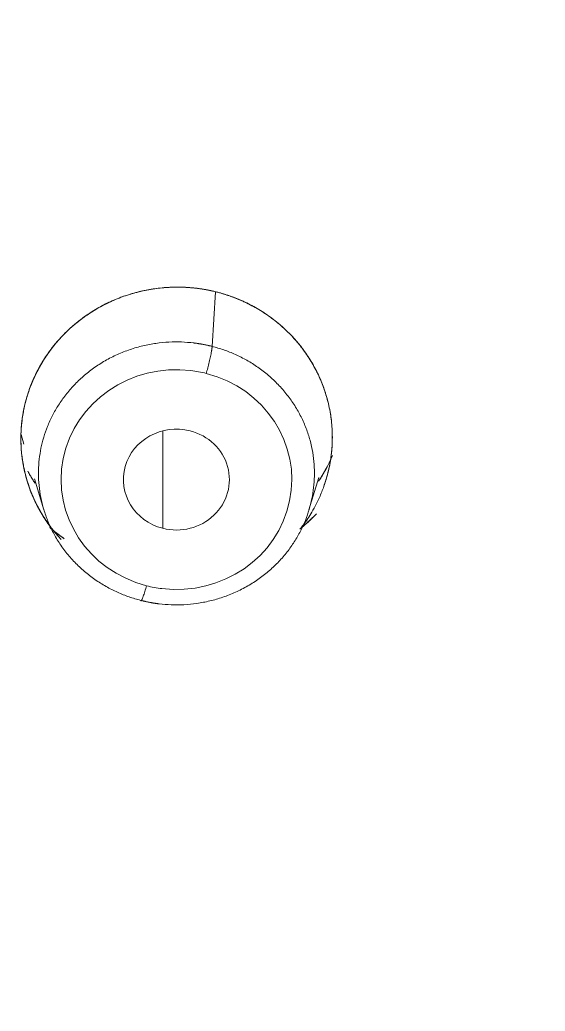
# Model space of a CAD drawing. Extents: x 6453 to 7582, y 0 to 827.
# Drawn here: x 6962.02 to 6968.97, y 500.61 to 513.73 of the extents above; entities that cross this region are included whole.
import ezdxf

# ---------------------------------------------------------------- set-up
doc = ezdxf.new("R2010")
doc.units = 0
doc.header["$LTSCALE"] = 30
doc.header["$MEASUREMENT"] = 0
doc.linetypes.add('HIDDEN2', pattern=[4.7625, 3.175, -1.5875])
doc.layers.add('1', color=7, linetype='CONTINUOUS')
doc.layers.add('2', color=1, linetype='HIDDEN2')

msp = doc.modelspace()

# ---------------------------------------------------------------- linework, layer by layer
at = {"layer": '1', "color": 7, "linetype": 'Continuous', "lineweight": 13}
for p, q in [((6964.608, 510.128), (6964.565, 509.406)), ((6963.911, 506.999), (6963.911, 508.289))]:
    msp.add_line(p, q, dxfattribs=at)
at = {"layer": '1', "color": 7, "linetype": 'Continuous', "lineweight": 18}
for p, q in [((6962.039, 508.239), (6962.077, 508.114)), ((6962.12, 507.626), (6962.124, 507.612)), ((6962.216, 507.655), (6962.34, 507.243)), ((6965.845, 507.243), (6965.974, 507.67))]:
    msp.add_line(p, q, dxfattribs=at)
for centre, major_axis, start_param, end_param in [((6959.952, 496.519), (-59.628, 0), 3.141593, 6.283185), ((6959.952, 496.519), (-59.628, 0), 3.141593, 6.274276), ((6964.093, 507.644), (-0.7, 0), 4.45059, 7.592182), ((6964.093, 507.644), (-0.7, 0), 1.308997, 4.45059)]:
    msp.add_ellipse(centre, major_axis=major_axis, ratio=0.953717, start_param=start_param, end_param=end_param, dxfattribs=at)
at = {"layer": '1', "color": 7, "linetype": 'Continuous', "lineweight": 13}
for start_param, end_param in [(4.586715, 7.592182), (1.445123, 4.45059), (4.45059, 4.586715), (1.308997, 1.445123)]:
    msp.add_ellipse((6964.093, 507.644), major_axis=(-1.525, 0), ratio=0.953717, start_param=start_param, end_param=end_param, dxfattribs=at)
at = {"layer": '1', "color": 7, "linetype": 'Continuous', "lineweight": 18}
for points, knots in [([(6962.419, 439.668), (6962.999, 439.691), (6964.676, 439.78), (6967.443, 440.04), (6970.703, 440.52), (6973.93, 441.172), (6977.115, 441.992), (6980.248, 442.979), (6983.318, 444.129), (6986.318, 445.439), (6989.237, 446.905), (6992.067, 448.523), (6994.799, 450.287), (6997.425, 452.192), (6999.937, 454.232), (7002.327, 456.402), (7004.588, 458.694), (7006.713, 461.101), (7008.695, 463.617), (7010.529, 466.233), (7012.208, 468.942), (7013.729, 471.735), (7015.085, 474.604), (7016.274, 477.54), (7017.291, 480.534), (7018.133, 483.576), (7018.799, 486.659), (7019.284, 489.772), (7019.59, 492.905), (7019.713, 496.05), (7019.655, 499.196), (7019.414, 502.335), (7018.993, 505.456), (7018.391, 508.55), (7017.612, 511.608), (7016.657, 514.62), (7015.53, 517.578), (7014.233, 520.471), (7012.77, 523.292), (7011.147, 526.031), (7009.368, 528.681), (7007.439, 531.234), (7005.364, 533.681), (7003.152, 536.015), (7000.807, 538.229), (6998.339, 540.316), (6995.753, 542.27), (6993.058, 544.085), (6990.263, 545.755), (6987.375, 547.276), (6984.403, 548.643), (6981.357, 549.85), (6978.245, 550.896), (6975.078, 551.776), (6971.865, 552.489), (6968.616, 553.031), (6965.34, 553.401), (6962.047, 553.598), (6958.749, 553.622), (6955.453, 553.471), (6952.172, 553.148), (6948.914, 552.652), (6945.69, 551.986), (6942.51, 551.151), (6939.382, 550.149), (6936.317, 548.985), (6933.324, 547.661), (6930.413, 546.181), (6927.591, 544.551), (6924.868, 542.774), (6922.252, 540.857), (6919.75, 538.805), (6917.371, 536.624), (6915.122, 534.322), (6913.01, 531.904), (6911.04, 529.379), (6909.22, 526.755), (6907.554, 524.038), (6906.048, 521.238), (6904.706, 518.363), (6903.532, 515.422), (6902.531, 512.423), (6901.704, 509.377), (6901.055, 506.291), (6900.585, 503.176), (6900.295, 500.041), (6900.188, 496.896), (6900.263, 493.75), (6900.519, 490.612), (6900.956, 487.493), (6901.573, 484.402), (6902.368, 481.348), (6903.339, 478.34), (6904.481, 475.388), (6905.793, 472.5), (6907.27, 469.686), (6908.907, 466.954), (6910.699, 464.313), (6912.642, 461.769), (6914.729, 459.332), (6916.953, 457.008), (6919.309, 454.805), (6921.788, 452.73), (6924.384, 450.788), (6927.088, 448.985), (6929.892, 447.328), (6932.788, 445.82), (6935.766, 444.468), (6938.818, 443.274), (6941.935, 442.243), (6945.107, 441.377), (6948.323, 440.68), (6951.575, 440.153), (6954.634, 439.822), (6956.606, 439.702), (6957.484, 439.668)], [0, 0, 0, 0, 0.004702, 0.013606, 0.022511, 0.031416, 0.040321, 0.049226, 0.058131, 0.067035, 0.07594, 0.084844, 0.093748, 0.102652, 0.111556, 0.120459, 0.129362, 0.138265, 0.147168, 0.15607, 0.164972, 0.173874, 0.182775, 0.191676, 0.200577, 0.209478, 0.218378, 0.227279, 0.236179, 0.245079, 0.253978, 0.262878, 0.271778, 0.280678, 0.289578, 0.298478, 0.307379, 0.316279, 0.32518, 0.334081, 0.342982, 0.351884, 0.360785, 0.369687, 0.37859, 0.387493, 0.396396, 0.405299, 0.414202, 0.423106, 0.43201, 0.440914, 0.449818, 0.458723, 0.467628, 0.476532, 0.485437, 0.494342, 0.503247, 0.512152, 0.521057, 0.529962, 0.538867, 0.547772, 0.556677, 0.565582, 0.574486, 0.583391, 0.592295, 0.601199, 0.610103, 0.619007, 0.62791, 0.636813, 0.645716, 0.654619, 0.663521, 0.672423, 0.681325, 0.690226, 0.699127, 0.708028, 0.716929, 0.725829, 0.734729, 0.743629, 0.752529, 0.761429, 0.770329, 0.779229, 0.788129, 0.797029, 0.805929, 0.814829, 0.82373, 0.832631, 0.841532, 0.850433, 0.859334, 0.868236, 0.877138, 0.886041, 0.894944, 0.903847, 0.91275, 0.921653, 0.930557, 0.939461, 0.948365, 0.95727, 0.966174, 0.975079, 0.983983, 0.992888, 1, 1, 1, 1]), ([(6995.778, 451.033), (6996.33, 451.416), (6997.748, 452.443), (6999.935, 454.234), (7002.327, 456.401), (7004.588, 458.694), (7006.713, 461.101), (7008.695, 463.617), (7010.529, 466.233), (7012.208, 468.942), (7013.729, 471.735), (7015.085, 474.604), (7016.274, 477.54), (7017.291, 480.534), (7018.133, 483.576), (7018.799, 486.659), (7019.284, 489.772), (7019.59, 492.905), (7019.713, 496.05), (7019.655, 499.196), (7019.414, 502.335), (7018.993, 505.456), (7018.391, 508.55), (7017.612, 511.608), (7016.657, 514.62), (7015.53, 517.578), (7014.233, 520.471), (7012.77, 523.292), (7011.147, 526.031), (7009.368, 528.681), (7007.439, 531.234), (7005.364, 533.681), (7003.152, 536.015), (7000.807, 538.229), (6998.339, 540.316), (6995.753, 542.27), (6993.058, 544.085), (6990.263, 545.755), (6987.375, 547.276), (6984.403, 548.643), (6981.357, 549.85), (6978.245, 550.896), (6975.078, 551.776), (6971.865, 552.489), (6968.616, 553.031), (6965.34, 553.401), (6962.047, 553.598), (6958.749, 553.622), (6955.453, 553.471), (6952.172, 553.148), (6948.914, 552.652), (6945.69, 551.986), (6942.51, 551.151), (6939.382, 550.149), (6936.317, 548.985), (6933.324, 547.661), (6930.413, 546.181), (6927.591, 544.551), (6924.868, 542.774), (6922.252, 540.857), (6919.75, 538.805), (6917.371, 536.624), (6915.122, 534.322), (6913.01, 531.904), (6911.04, 529.379), (6909.22, 526.755), (6907.554, 524.038), (6906.048, 521.238), (6904.706, 518.363), (6903.532, 515.422), (6902.531, 512.423), (6901.704, 509.377), (6901.055, 506.291), (6900.585, 503.176), (6900.295, 500.041), (6900.188, 496.896), (6900.263, 493.75), (6900.519, 490.612), (6900.956, 487.493), (6901.573, 484.402), (6902.368, 481.348), (6903.339, 478.34), (6904.481, 475.388), (6905.793, 472.5), (6907.27, 469.686), (6908.907, 466.954), (6910.699, 464.313), (6912.642, 461.769), (6914.729, 459.332), (6916.954, 457.009), (6919.307, 454.804), (6921.793, 452.736), (6923.685, 451.284), (6924.774, 450.56), (6924.962, 450.437)], [0, 0, 0, 0, 0.006833, 0.017845, 0.028856, 0.039868, 0.050878, 0.061889, 0.072899, 0.083908, 0.094918, 0.105926, 0.116935, 0.127943, 0.138951, 0.149959, 0.160966, 0.171973, 0.18298, 0.193987, 0.204994, 0.216001, 0.227008, 0.238016, 0.249023, 0.26003, 0.271038, 0.282046, 0.293055, 0.304063, 0.315072, 0.326082, 0.337091, 0.348102, 0.359112, 0.370123, 0.381134, 0.392146, 0.403157, 0.414169, 0.425182, 0.436194, 0.447207, 0.45822, 0.469233, 0.480246, 0.491259, 0.502272, 0.513286, 0.524299, 0.535313, 0.546326, 0.557339, 0.568352, 0.579365, 0.590378, 0.601391, 0.612403, 0.623416, 0.634428, 0.645439, 0.656451, 0.667462, 0.678472, 0.689483, 0.700493, 0.711502, 0.722512, 0.73352, 0.744529, 0.755537, 0.766545, 0.777553, 0.78856, 0.799567, 0.810574, 0.821581, 0.832588, 0.843595, 0.854602, 0.865609, 0.876617, 0.887624, 0.898632, 0.90964, 0.920649, 0.931657, 0.942666, 0.953676, 0.964686, 0.975696, 0.986706, 0.997717, 1, 1, 1, 1]), ([(6962.568, 506.852), (6962.532, 506.891), (6962.456, 506.979), (6962.351, 507.124), (6962.256, 507.285), (6962.176, 507.457), (6962.113, 507.636), (6962.068, 507.823), (6962.041, 508.018), (6962.035, 508.194), (6962.042, 508.35), (6962.058, 508.483), (6962.088, 508.638), (6962.137, 508.812), (6962.212, 509.001), (6962.307, 509.182), (6962.419, 509.352), (6962.548, 509.51), (6962.691, 509.653), (6962.849, 509.782), (6963.02, 509.896), (6963.202, 509.993), (6963.394, 510.072), (6963.593, 510.131), (6963.764, 510.165), (6963.903, 510.182), (6964.007, 510.189), (6964.112, 510.191), (6964.196, 510.189), (6964.258, 510.185), (6964.3, 510.181), (6964.341, 510.177), (6964.383, 510.172), (6964.424, 510.166), (6964.465, 510.16), (6964.506, 510.152), (6964.547, 510.144), (6964.587, 510.135), (6964.614, 510.128), (6964.628, 510.125)], [0, 0, 0, 0, 0.030953, 0.067034, 0.103759, 0.140335, 0.177135, 0.214531, 0.253091, 0.292072, 0.31808, 0.344269, 0.370762, 0.410024, 0.449806, 0.489046, 0.528748, 0.567583, 0.606668, 0.645326, 0.68439, 0.723789, 0.76295, 0.802209, 0.841893, 0.861732, 0.881514, 0.901279, 0.921062, 0.928969, 0.936867, 0.944758, 0.952645, 0.96053, 0.968415, 0.976302, 0.984194, 0.992092, 1, 1, 1, 1]), ([(6962.568, 506.852), (6962.532, 506.891), (6962.456, 506.979), (6962.351, 507.124), (6962.256, 507.285), (6962.176, 507.457), (6962.113, 507.636), (6962.068, 507.823), (6962.041, 508.018), (6962.035, 508.194), (6962.042, 508.35), (6962.058, 508.483), (6962.088, 508.638), (6962.137, 508.812), (6962.212, 509.001), (6962.307, 509.182), (6962.419, 509.352), (6962.548, 509.51), (6962.691, 509.653), (6962.849, 509.782), (6963.02, 509.896), (6963.202, 509.993), (6963.394, 510.072), (6963.593, 510.131), (6963.764, 510.165), (6963.903, 510.182), (6964.007, 510.189), (6964.112, 510.191), (6964.196, 510.189), (6964.258, 510.185), (6964.3, 510.181), (6964.341, 510.177), (6964.383, 510.172), (6964.424, 510.166), (6964.465, 510.16), (6964.506, 510.152), (6964.547, 510.144), (6964.587, 510.135), (6964.614, 510.128), (6964.628, 510.125)], [0, 0, 0, 0, 0.030953, 0.067034, 0.103759, 0.140335, 0.177135, 0.214531, 0.253091, 0.292072, 0.31808, 0.344269, 0.370762, 0.410024, 0.449806, 0.489046, 0.528748, 0.567583, 0.606668, 0.645326, 0.68439, 0.723789, 0.76295, 0.802209, 0.841893, 0.861732, 0.881514, 0.901279, 0.921062, 0.928969, 0.936867, 0.944758, 0.952645, 0.96053, 0.968415, 0.976302, 0.984194, 0.992092, 1, 1, 1, 1]), ([(6964.628, 510.125), (6964.62, 510.126), (6964.605, 510.13), (6964.583, 510.136), (6964.56, 510.141), (6964.538, 510.146), (6964.515, 510.15), (6964.492, 510.155), (6964.469, 510.159), (6964.446, 510.163), (6964.423, 510.166), (6964.4, 510.17), (6964.377, 510.173), (6964.353, 510.176), (6964.33, 510.178), (6964.306, 510.181), (6964.283, 510.183), (6964.259, 510.185), (6964.236, 510.186), (6964.212, 510.188), (6964.188, 510.189), (6964.164, 510.19), (6964.14, 510.19), (6964.117, 510.19), (6964.069, 510.19), (6963.997, 510.188), (6963.902, 510.181), (6963.808, 510.17), (6963.684, 510.15), (6963.532, 510.115), (6963.352, 510.055), (6963.174, 509.979), (6962.961, 509.862), (6962.762, 509.717), (6962.582, 509.546), (6962.446, 509.388), (6962.326, 509.214), (6962.23, 509.038), (6962.158, 508.868), (6962.113, 508.73), (6962.087, 508.627), (6962.065, 508.524), (6962.043, 508.374), (6962.033, 508.174), (6962.046, 507.974), (6962.075, 507.792), (6962.116, 507.632), (6962.166, 507.488), (6962.229, 507.339), (6962.313, 507.184), (6962.386, 507.076), (6962.423, 507.026)], [0, 0, 0, 0, 0.004579, 0.009165, 0.013758, 0.018358, 0.022965, 0.027579, 0.0322, 0.036828, 0.041462, 0.046104, 0.050753, 0.055408, 0.060071, 0.06474, 0.069416, 0.074099, 0.078789, 0.083486, 0.08819, 0.092901, 0.097619, 0.102344, 0.107075, 0.125896, 0.144739, 0.163604, 0.182491, 0.218951, 0.256507, 0.295092, 0.33397, 0.401432, 0.441776, 0.482902, 0.527646, 0.568992, 0.604836, 0.639975, 0.657798, 0.669272, 0.70476, 0.750613, 0.791386, 0.827842, 0.86303, 0.892404, 0.921031, 0.961951, 1, 1, 1, 1]), ([(6964.628, 510.125), (6964.621, 510.126), (6964.606, 510.13), (6964.584, 510.135), (6964.562, 510.14), (6964.54, 510.145), (6964.517, 510.15), (6964.495, 510.154), (6964.473, 510.158), (6964.45, 510.162), (6964.428, 510.166), (6964.405, 510.169), (6964.382, 510.172), (6964.359, 510.175), (6964.336, 510.178), (6964.313, 510.18), (6964.29, 510.182), (6964.267, 510.184), (6964.244, 510.186), (6964.193, 510.189), (6964.115, 510.191), (6964.009, 510.189), (6963.904, 510.182), (6963.769, 510.166), (6963.603, 510.133), (6963.406, 510.076), (6963.21, 509.996), (6963.031, 509.902), (6962.869, 509.795), (6962.715, 509.674), (6962.562, 509.526), (6962.417, 509.35), (6962.293, 509.161), (6962.197, 508.968), (6962.139, 508.814), (6962.105, 508.698), (6962.078, 508.59), (6962.049, 508.43), (6962.037, 508.283), (6962.036, 508.071), (6962.062, 507.805), (6962.171, 507.447), (6962.32, 507.167), (6962.457, 506.977), (6962.533, 506.89), (6962.568, 506.852)], [0, 0, 0, 0, 0.004279, 0.008565, 0.012859, 0.01716, 0.021469, 0.025785, 0.030109, 0.03444, 0.038779, 0.043125, 0.047479, 0.05184, 0.056208, 0.060584, 0.064968, 0.069359, 0.073757, 0.078163, 0.098154, 0.118147, 0.138143, 0.158141, 0.195437, 0.234074, 0.27454, 0.315674, 0.349038, 0.385643, 0.428135, 0.47134, 0.516782, 0.559022, 0.596168, 0.613151, 0.629371, 0.661438, 0.708054, 0.715596, 0.78556, 0.864373, 0.932905, 0.96962, 1, 1, 1, 1]), ([(6964.628, 510.125), (6964.635, 510.123), (6964.651, 510.119), (6964.673, 510.113), (6964.696, 510.106), (6964.718, 510.099), (6964.74, 510.093), (6964.763, 510.085), (6964.785, 510.078), (6964.807, 510.07), (6964.829, 510.062), (6964.85, 510.054), (6964.872, 510.046), (6964.894, 510.037), (6964.915, 510.029), (6964.937, 510.019), (6964.958, 510.01), (6964.98, 510), (6965.001, 509.991), (6965.046, 509.969), (6965.115, 509.933), (6965.206, 509.881), (6965.293, 509.824), (6965.405, 509.742), (6965.537, 509.63), (6965.68, 509.48), (6965.806, 509.317), (6965.914, 509.143), (6966.003, 508.96), (6966.073, 508.768), (6966.122, 508.571), (6966.15, 508.37), (6966.156, 508.167), (6966.142, 507.965), (6966.107, 507.766), (6966.07, 507.637), (6966.048, 507.573)], [0, 0, 0, 0, 0.006996, 0.013989, 0.020978, 0.027964, 0.034949, 0.041932, 0.048914, 0.055896, 0.062878, 0.069862, 0.076847, 0.083834, 0.090825, 0.097819, 0.104817, 0.111819, 0.118827, 0.125841, 0.157277, 0.188683, 0.220116, 0.251635, 0.314504, 0.377156, 0.439626, 0.502109, 0.564544, 0.626785, 0.689422, 0.751561, 0.814253, 0.876383, 0.938459, 1, 1, 1, 1]), ([(6964.628, 510.125), (6964.635, 510.123), (6964.651, 510.119), (6964.673, 510.113), (6964.696, 510.106), (6964.718, 510.099), (6964.74, 510.093), (6964.763, 510.085), (6964.785, 510.078), (6964.807, 510.07), (6964.829, 510.062), (6964.85, 510.054), (6964.872, 510.046), (6964.894, 510.037), (6964.915, 510.029), (6964.937, 510.019), (6964.958, 510.01), (6964.98, 510), (6965.001, 509.991), (6965.046, 509.969), (6965.115, 509.933), (6965.206, 509.881), (6965.293, 509.824), (6965.405, 509.742), (6965.537, 509.63), (6965.68, 509.48), (6965.806, 509.317), (6965.914, 509.143), (6966.003, 508.96), (6966.073, 508.768), (6966.122, 508.571), (6966.15, 508.37), (6966.156, 508.167), (6966.142, 507.965), (6966.107, 507.766), (6966.07, 507.637), (6966.048, 507.573)], [0, 0, 0, 0, 0.006996, 0.013989, 0.020978, 0.027964, 0.034949, 0.041932, 0.048914, 0.055896, 0.062878, 0.069862, 0.076847, 0.083834, 0.090825, 0.097819, 0.104817, 0.111819, 0.118827, 0.125841, 0.157277, 0.188683, 0.220116, 0.251635, 0.314504, 0.377156, 0.439626, 0.502109, 0.564544, 0.626785, 0.689422, 0.751561, 0.814253, 0.876383, 0.938459, 1, 1, 1, 1]), ([(6965.73, 506.991), (6965.744, 507.008), (6965.799, 507.08), (6965.892, 507.222), (6965.983, 507.4), (6966.042, 507.553), (6966.077, 507.663), (6966.11, 507.788), (6966.14, 507.95), (6966.157, 508.155), (6966.15, 508.372), (6966.118, 508.595), (6966.062, 508.802), (6965.992, 508.984), (6965.907, 509.156), (6965.802, 509.324), (6965.672, 509.489), (6965.53, 509.636), (6965.402, 509.744), (6965.292, 509.824), (6965.204, 509.882), (6965.112, 509.935), (6965.035, 509.974), (6964.975, 510.003), (6964.933, 510.021), (6964.89, 510.039), (6964.847, 510.056), (6964.803, 510.072), (6964.76, 510.086), (6964.716, 510.1), (6964.672, 510.113), (6964.643, 510.121), (6964.628, 510.125)], [0, 0, 0, 0, 0.017196, 0.068222, 0.128898, 0.169017, 0.193129, 0.217299, 0.267541, 0.318788, 0.375486, 0.433626, 0.490854, 0.539238, 0.582766, 0.637068, 0.690547, 0.74159, 0.790902, 0.817333, 0.843769, 0.870209, 0.896654, 0.908294, 0.919895, 0.931456, 0.942978, 0.954461, 0.965905, 0.977309, 0.988674, 1, 1, 1, 1]), ([(6965.73, 506.991), (6965.744, 507.008), (6965.799, 507.08), (6965.892, 507.222), (6965.983, 507.4), (6966.042, 507.553), (6966.077, 507.663), (6966.11, 507.788), (6966.14, 507.95), (6966.157, 508.155), (6966.15, 508.372), (6966.118, 508.595), (6966.062, 508.802), (6965.992, 508.984), (6965.907, 509.156), (6965.802, 509.324), (6965.672, 509.489), (6965.53, 509.636), (6965.402, 509.744), (6965.292, 509.824), (6965.204, 509.882), (6965.112, 509.935), (6965.035, 509.974), (6964.975, 510.003), (6964.933, 510.021), (6964.89, 510.039), (6964.847, 510.056), (6964.803, 510.072), (6964.76, 510.086), (6964.716, 510.1), (6964.672, 510.113), (6964.643, 510.121), (6964.628, 510.125)], [0, 0, 0, 0, 0.017196, 0.068222, 0.128898, 0.169017, 0.193129, 0.217299, 0.267541, 0.318788, 0.375486, 0.433626, 0.490854, 0.539238, 0.582766, 0.637068, 0.690547, 0.74159, 0.790902, 0.817333, 0.843769, 0.870209, 0.896654, 0.908294, 0.919895, 0.931456, 0.942978, 0.954461, 0.965905, 0.977309, 0.988674, 1, 1, 1, 1]), ([(6965.972, 507.621), (6965.989, 507.648), (6966.006, 507.675), (6966.073, 507.787), (6966.117, 507.875), (6966.155, 507.963)], [0, 0, 0, 0, 0.241069, 0.241069, 1, 1, 1, 1]), ([(6965.972, 507.621), (6965.989, 507.648), (6966.006, 507.675), (6966.073, 507.787), (6966.117, 507.875), (6966.155, 507.963)], [0, 0, 0, 0, 0.241069, 0.241069, 1, 1, 1, 1]), ([(6966.133, 507.913), (6966.121, 507.887), (6966.077, 507.794), (6966.025, 507.704), (6965.984, 507.641)], [0, 0, 0, 0, 0.268794, 1, 1, 1, 1]), ([(6966.133, 507.913), (6966.121, 507.887), (6966.078, 507.798), (6966.029, 507.712), (6965.991, 507.651)], [0, 0, 0, 0, 0.280313, 1, 1, 1, 1]), ([(6962.128, 507.755), (6962.129, 507.754), (6962.135, 507.743), (6962.145, 507.725), (6962.159, 507.7), (6962.174, 507.675), (6962.19, 507.65), (6962.205, 507.625), (6962.217, 507.608), (6962.223, 507.599), (6962.224, 507.598)], [0, 0, 0, 0, 0.03512, 0.188701, 0.343872, 0.500633, 0.658985, 0.818927, 0.980458, 1, 1, 1, 1]), ([(6965.722, 506.986), (6965.724, 506.988), (6965.755, 507.014), (6965.813, 507.064), (6965.873, 507.121), (6965.907, 507.154), (6965.914, 507.162)], [0, 0, 0, 0, 0.042587, 0.457995, 0.875277, 1, 1, 1, 1]), ([(6965.909, 507.157), (6965.903, 507.151), (6965.845, 507.093), (6965.784, 507.038), (6965.728, 506.991)], [0, 0, 0, 0, 0.104684, 1, 1, 1, 1]), ([(6965.903, 507.152), (6965.864, 507.112), (6965.807, 507.059), (6965.749, 507.009), (6965.733, 506.995)], [0, 0, 0, 0, 0.731984, 1, 1, 1, 1]), ([(6965.828, 507.079), (6965.831, 507.082), (6965.87, 507.118), (6965.908, 507.155), (6965.942, 507.19)], [0, 0, 0, 0, 0.076691, 1, 1, 1, 1]), ([(6962.416, 507.012), (6962.422, 507.007), (6962.485, 506.954), (6962.55, 506.903), (6962.611, 506.861)], [0, 0, 0, 0, 0.097416, 1, 1, 1, 1]), ([(6962.416, 507.012), (6962.422, 507.007), (6962.485, 506.954), (6962.55, 506.903), (6962.611, 506.861)], [0, 0, 0, 0, 0.097416, 1, 1, 1, 1])]:
    msp.add_open_spline(points, degree=3, knots=knots, dxfattribs=at)
for points, weights, knots in [([(7019.58, 496.519), (7019.58, 553.388), (6959.952, 553.388), (6900.323, 553.388), (6900.323, 496.519)], [1, 0.707106781187, 1, 0.707106781187, 1], [0, 0, 0, 0.5, 0.5, 1, 1, 1]), ([(7019.58, 496.519), (7019.58, 553.388), (6959.952, 553.388), (6900.852, 553.388), (6900.326, 497.026)], [1, 0.707106781187, 1, 0.708948655878, 0.996339416072], [0, 0, 0, 0.501577, 0.501577, 1, 1, 1]), ([(6963.621, 506.046), (6961.975, 506.466), (6962.303, 508.061), (6962.631, 509.656), (6964.321, 509.452)], [1, 0.730756595522, 1, 0.730756595522, 1], [0, 0, 0, 0.5, 0.5, 1, 1, 1]), ([(6964.565, 509.406), (6966.211, 508.986), (6965.883, 507.391), (6965.554, 505.797), (6963.864, 506)], [1, 0.730756582949, 1, 0.730756582949, 1], [0, 0, 0, 0.5, 0.5, 1, 1, 1])]:
    msp.add_rational_spline(points, weights, degree=2, knots=knots, dxfattribs=at)
at = {"layer": '1', "color": 7, "linetype": 'Continuous', "lineweight": 13}
for points, weights in [([(6964.321, 509.452), (6964.445, 509.437), (6964.565, 509.406)], [1, 0.997684614481, 1]), ([(6964.565, 509.406), (6964.559, 509.302), (6964.487, 509.049)], [1, 0.737277336806, 1]), ([(6963.621, 506.046), (6963.627, 505.986), (6963.698, 506.239)], [1, 0.737277336807, 1])]:
    msp.add_rational_spline(points, weights, degree=2, dxfattribs=at)
at = {"layer": '1', "color": 7, "linetype": 'Continuous', "lineweight": 18}
for points in [[(6962.588, 506.877), (6962.552, 506.903), (6962.516, 506.93), (6962.48, 506.959)], [(6962.611, 506.861), (6962.567, 506.892), (6962.523, 506.925), (6962.48, 506.959)]]:
    msp.add_open_spline(points, degree=3, dxfattribs=at)
msp.add_rational_spline([(6963.864, 506), (6963.741, 506.015), (6963.621, 506.046)], [1, 0.997684611978, 1], degree=2, dxfattribs=at)
at = {"layer": '2', "color": 7, "linetype": 'Continuous', "lineweight": 18}
msp.add_ellipse((6959.952, 496.914), major_axis=(-59.996, 0), ratio=0.953717, start_param=2.930106, end_param=4.712389, dxfattribs=at)
for points, knots in [([(7019.789, 500.995), (7019.718, 501.986), (7019.513, 504.043), (7019.018, 507.152), (7018.329, 510.314), (7017.454, 513.44), (7016.398, 516.52), (7015.16, 519.545), (7013.745, 522.505), (7012.154, 525.39), (7010.391, 528.193), (7008.457, 530.906), (7006.349, 533.529), (7004.151, 535.962), (7001.889, 538.202), (6999.595, 540.249), (6997.195, 542.177), (6994.696, 543.98), (6992.106, 545.655), (6989.431, 547.196), (6986.682, 548.598), (6983.867, 549.859), (6980.999, 550.975), (6978.091, 551.941), (6975.163, 552.756), (6972.251, 553.415), (6969.403, 553.918), (6966.881, 554.246), (6964.652, 554.45), (6962.432, 554.583), (6960.861, 554.617), (6959.952, 554.617)], [0, 0, 0, 0, 0.034187, 0.071218, 0.108335, 0.145544, 0.182846, 0.220249, 0.257758, 0.295383, 0.333134, 0.371027, 0.409194, 0.447875, 0.482652, 0.517432, 0.552208, 0.586973, 0.621721, 0.656439, 0.691114, 0.725722, 0.760226, 0.794566, 0.82863, 0.862183, 0.894634, 0.925537, 0.947362, 0.969579, 1, 1, 1, 1]), ([(7018.494, 509.491), (7018.431, 509.763), (7018.113, 511.085), (7017.454, 513.44), (7016.398, 516.52), (7015.16, 519.545), (7013.745, 522.505), (7012.154, 525.39), (7010.391, 528.193), (7008.457, 530.906), (7006.349, 533.529), (7004.151, 535.962), (7001.889, 538.202), (6999.595, 540.249), (6997.195, 542.177), (6994.696, 543.98), (6992.106, 545.655), (6989.431, 547.196), (6986.682, 548.598), (6983.867, 549.859), (6980.999, 550.975), (6978.091, 551.941), (6975.163, 552.756), (6972.251, 553.415), (6969.403, 553.918), (6966.881, 554.246), (6964.652, 554.45), (6962.432, 554.583), (6960.861, 554.617), (6959.952, 554.617)], [0, 0, 0, 0, 0.010647, 0.051932, 0.093322, 0.134822, 0.17644, 0.218187, 0.260075, 0.302119, 0.344467, 0.387386, 0.425973, 0.464563, 0.503149, 0.541723, 0.580278, 0.6188, 0.657273, 0.695672, 0.733957, 0.77206, 0.809856, 0.847084, 0.883091, 0.917379, 0.941595, 0.966247, 1, 1, 1, 1])]:
    msp.add_open_spline(points, degree=3, knots=knots, dxfattribs=at)
for points, weights, knots in [([(7019.501, 500.826), (7016.991, 534.77), (6984.455, 548.738), (6983.009, 549.359), (6981.53, 549.906), (6927.32, 569.95), (6904.88, 518.796), (6901.202, 510.411), (6900.444, 501.351)], [0.925008169637, 0.825553196241, 1, 0.999647191397, 1, 0.716378052159, 1, 0.939059780537, 0.904307311186], [0, 0, 0, 0.343999, 0.343999, 0.358407, 0.358407, 0.886526, 0.886526, 1, 1, 1]), ([(6981.53, 549.906), (6927.32, 569.95), (6904.88, 518.796), (6901.688, 511.52), (6900.691, 503.69)], [1, 0.716378052159, 1, 0.946687935418, 0.913417875706], [0, 0, 0, 0.841773, 0.841773, 1, 1, 1])]:
    msp.add_rational_spline(points, weights, degree=2, knots=knots, dxfattribs=at)

doc.saveas('drawing.dxf')
